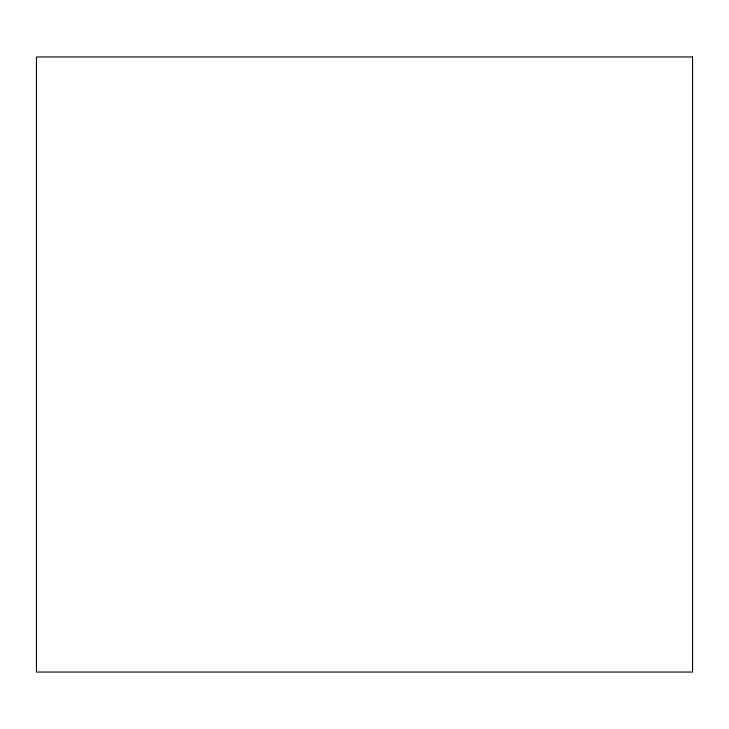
<?xml version="1.0" encoding="UTF-8"?>
<svg xmlns="http://www.w3.org/2000/svg" width="729" height="729" viewBox="0 0 729 729"><rect width="100%" height="100%" fill="white"/><g stroke="black" fill="none" stroke-linecap="round" stroke-linejoin="round"><path stroke-width="1.09" d="M692.55 56.953L36.45 56.953L36.45 672.047L692.55 672.047L692.55 56.953"/></g></svg>
